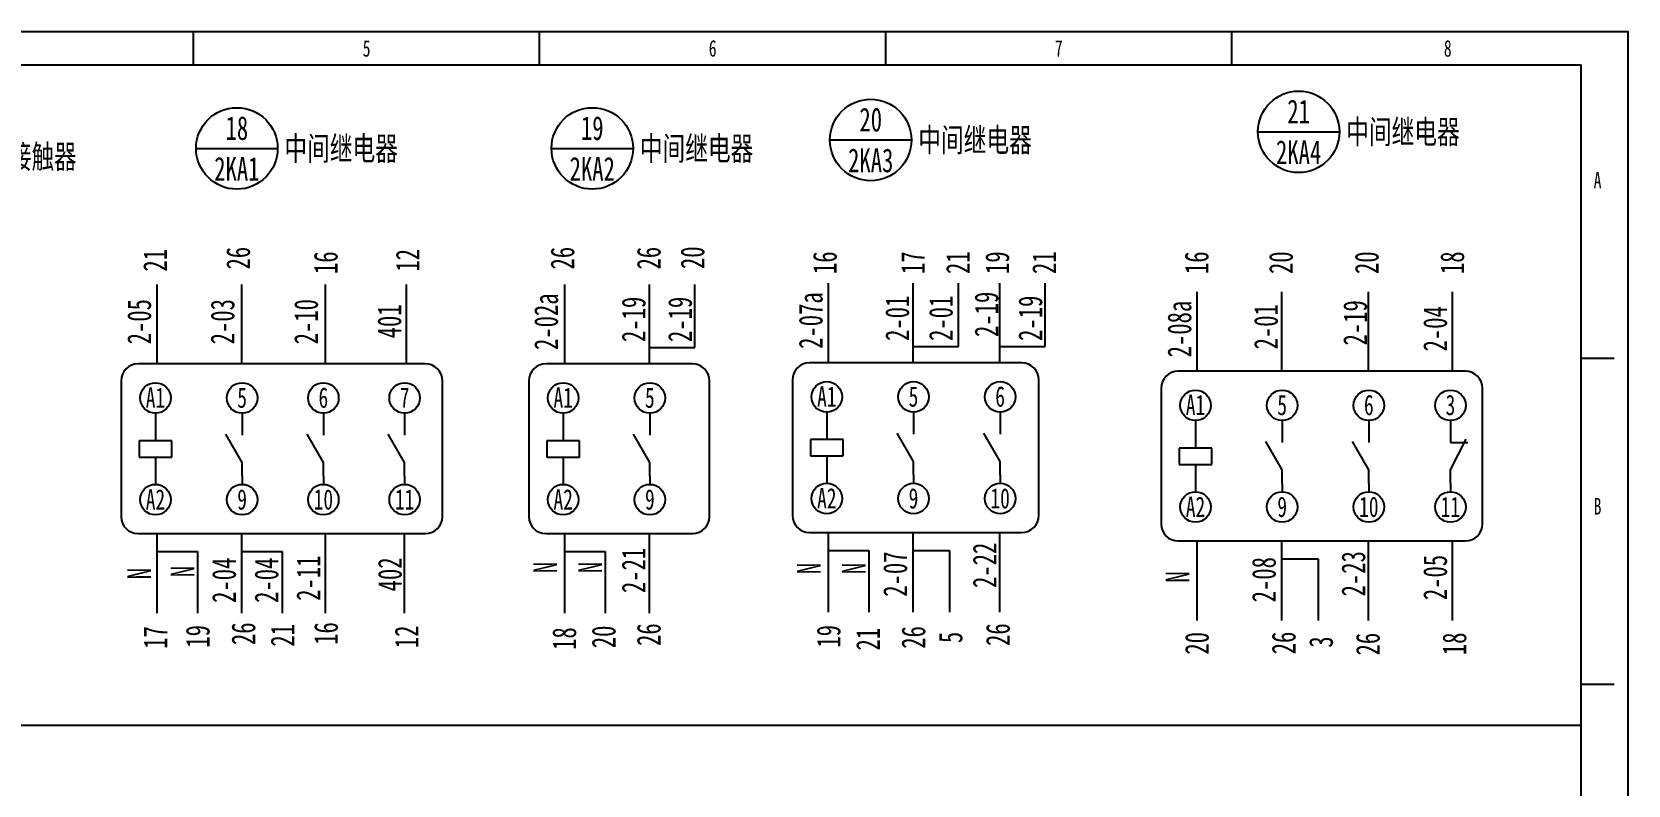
# Model space of a CAD drawing. Header units: millimetres. Extents: x 401220 to 2750366, y -101310 to 943175.
# Drawn here: x 1274219 to 1310066, y 256810 to 273735 of the extents above; entities that cross this region are included whole.
import ezdxf
from ezdxf.enums import TextEntityAlignment as Align

# ---------------------------------------------------------------- set-up
doc = ezdxf.new("R2010")
doc.units = ezdxf.units.MM
doc.styles.add('IDQSTYLE', font='NSimSun.ttf', dxfattribs={"width": 0.7})

msp = doc.modelspace()

# ---------------------------------------------------------------- linework, layer by layer
at = {"ltscale": 4}
for p, q in [((1277848.96884, 272994.34686), (1277848.96884, 273734.61471)), ((1285621.78127, 272994.34686), (1285621.78127, 273734.61471)), ((1293394.5937, 272994.34686), (1293394.5937, 273734.61471)), ((1301167.40613, 272994.34686), (1301167.40613, 273734.61471)), ((1309010.70269, 266405.96299), (1309750.97054, 266405.96299)), ((1309010.70269, 259077.31128), (1309750.97054, 259077.31128))]:
    msp.add_line(p, q, dxfattribs=at)
for p, q in [((1249570.73696, 272994.34686), (1309010.70269, 272994.34686)), ((1309010.70269, 230502.97226), (1309010.70269, 272994.34686)), ((1301751.95641, 271489.32876), (1303582.73073, 271489.32876)), ((1277905.83923, 271116.18614), (1279736.61355, 271116.18614)), ((1285887.80048, 271116.18614), (1287718.57479, 271116.18614)), ((1292141.99342, 271306.42465), (1293972.76774, 271306.42465)), ((1277028.86018, 266274.76427), (1277028.86018, 268062.19504)), ((1278933.14028, 266274.76427), (1278933.14028, 268062.19504)), ((1280809.27261, 266274.76427), (1280809.27261, 268062.19504)), ((1282634.24244, 266274.76427), (1282634.24244, 268062.19504)), ((1286186.02236, 266274.76427), (1286186.02236, 268062.19504)), ((1288090.30247, 266274.76427), (1288090.30247, 268062.19504)), ((1289107.29277, 266642.32632), (1289107.29277, 268062.19504)), ((1292106.74075, 266299.6168), (1292106.74075, 268087.04756)), ((1294011.02085, 266299.6168), (1294011.02085, 268087.04756)), ((1295028.01116, 266667.17884), (1295028.01116, 268087.04756)), ((1295957.5587, 266299.6168), (1295957.5587, 268087.04756)), ((1296974.54901, 266667.17884), (1296974.54901, 268087.04756)), ((1300387.17605, 266109.37828), (1300387.17605, 267896.80905)), ((1302291.45616, 266109.37828), (1302291.45616, 267896.80905)), ((1304237.99401, 266109.37828), (1304237.99401, 267896.80905)), ((1306121.43694, 266109.37828), (1306121.43694, 267896.80905)), ((1288090.30247, 266642.32632), (1289107.29277, 266642.32632)), ((1294011.02085, 266667.17884), (1295028.01116, 266667.17884)), ((1295957.5587, 266667.17884), (1296974.54901, 266667.17884)), ((1283055.84019, 266274.76427), (1276602.42599, 266274.76427)), ((1289052.39622, 266274.76427), (1285759.58818, 266274.76427)), ((1296450.28831, 266299.6168), (1291680.30678, 266299.6168)), ((1306412.75239, 266109.37828), (1299960.74217, 266109.37828)), ((1276221.01468, 265893.35296), (1276221.01468, 262842.06243)), ((1283437.2515, 262842.06243), (1283437.2515, 265893.35296)), ((1285378.17686, 265893.35296), (1285378.17686, 262842.06243)), ((1289433.80754, 262842.06243), (1289433.80754, 265893.35296)), ((1291298.89524, 265918.20548), (1291298.89524, 262866.91495)), ((1296831.69963, 262866.91495), (1296831.69963, 265918.20548)), ((1299579.33055, 265727.96697), (1299579.33055, 262676.67644)), ((1306794.16371, 262676.67644), (1306794.16371, 265727.96697)), ((1276992.92425, 264975.32727), (1276992.92422, 264548.1466)), ((1276992.92425, 265165.15303), (1276992.92425, 264975.32727)), ((1278939.46211, 264975.32727), (1278939.46208, 264670.19822)), ((1278939.46211, 265165.15303), (1278939.46211, 264975.32727)), ((1280764.43194, 264975.32711), (1280764.43191, 264670.19806)), ((1280764.43194, 265165.15303), (1280764.43194, 264975.32727)), ((1282589.40177, 264975.32711), (1282589.40174, 264670.19806)), ((1282589.40177, 265165.15303), (1282589.40177, 264975.32727)), ((1286150.08644, 264975.32727), (1286150.0864, 264548.1466)), ((1286150.08644, 265165.15303), (1286150.08644, 264975.32727)), ((1288096.62429, 264975.32727), (1288096.62427, 264670.19822)), ((1288096.62429, 265165.15303), (1288096.62429, 264975.32727)), ((1292070.80482, 265000.17979), (1292070.80479, 264572.99912)), ((1292070.80482, 265190.00556), (1292070.80482, 265000.17979)), ((1294017.34267, 265000.17979), (1294017.34265, 264695.05074)), ((1294017.34267, 265190.00556), (1294017.34267, 265000.17979)), ((1295963.88053, 265000.17979), (1295963.8805, 264695.05074)), ((1295963.88053, 265190.00556), (1295963.88053, 265000.17979)), ((1300351.24013, 264999.76704), (1300351.24013, 264809.94128)), ((1302297.77798, 264999.76704), (1302297.77798, 264809.94128)), ((1304244.31583, 264999.76704), (1304244.31583, 264809.94128)), ((1306076.59627, 264999.76704), (1306076.59627, 264809.94128)), ((1278939.46203, 264059.94011), (1278573.30722, 264694.13897)), ((1280764.43186, 264059.93995), (1280398.27705, 264694.13881)), ((1282589.40169, 264059.93995), (1282223.24688, 264694.13881)), ((1288096.62422, 264059.94011), (1287730.4694, 264694.13897)), ((1291704.64992, 264572.99915), (1291704.64989, 264206.84429)), ((1292436.95965, 264572.99909), (1291704.64992, 264572.99915)), ((1292436.95962, 264206.84423), (1292436.95965, 264572.99909)), ((1294017.3426, 264084.79263), (1293651.18779, 264718.99149)), ((1295963.88045, 264084.79263), (1295597.72564, 264718.99149)), ((1300351.24013, 264809.94128), (1300351.24009, 264382.7606)), ((1302297.77798, 264809.94128), (1302297.77795, 264504.81223)), ((1304244.31583, 264809.94128), (1304244.31581, 264504.81223)), ((1306076.59619, 263894.55396), (1306429.9596, 264583.41381)), ((1306076.59627, 264809.94112), (1306076.59624, 264504.81206)), ((1276626.76935, 264548.14663), (1276626.76933, 264181.99176)), ((1277359.07908, 264548.14657), (1276626.76935, 264548.14663)), ((1277359.07905, 264181.9917), (1277359.07908, 264548.14657)), ((1285783.93154, 264548.14663), (1285783.93151, 264181.99176)), ((1286516.24127, 264548.14657), (1285783.93154, 264548.14663)), ((1286516.24124, 264181.9917), (1286516.24127, 264548.14657)), ((1291704.64989, 264206.84429), (1292436.95962, 264206.84423)), ((1292070.80476, 264206.84426), (1292070.80472, 263779.66358)), ((1299985.08523, 264382.76063), (1299985.0852, 264016.60577)), ((1300717.39496, 264382.76058), (1299985.08523, 264382.76063)), ((1300717.39493, 264016.60571), (1300717.39496, 264382.76058)), ((1302297.77791, 263894.55412), (1301931.62309, 264528.75298)), ((1304244.31576, 263894.55412), (1303878.16095, 264528.75298)), ((1306076.59624, 264504.81206), (1306468.85304, 264504.81203)), ((1276626.76933, 264181.99176), (1277359.07905, 264181.9917)), ((1276992.92419, 264181.99173), (1276992.92415, 263754.81106)), ((1278939.46201, 263754.81106), (1278939.46203, 264059.94011)), ((1280764.43184, 263754.8109), (1280764.43186, 264059.93995)), ((1282589.40167, 263754.8109), (1282589.40169, 264059.93995)), ((1285783.93151, 264181.99176), (1286516.24124, 264181.9917)), ((1286150.08637, 264181.99173), (1286150.08634, 263754.81106)), ((1288096.62419, 263754.81106), (1288096.62422, 264059.94011)), ((1294017.34258, 263779.66358), (1294017.3426, 264084.79263)), ((1295963.88043, 263779.66358), (1295963.88045, 264084.79263)), ((1299985.0852, 264016.60577), (1300717.39493, 264016.60571)), ((1300351.24006, 264016.60574), (1300351.24003, 263589.42507)), ((1302297.77788, 263589.42507), (1302297.77791, 263894.55412)), ((1304244.31573, 263589.42507), (1304244.31576, 263894.55412)), ((1306076.59617, 263589.42491), (1306076.59619, 263894.55396)), ((1276992.92425, 263754.81106), (1276992.92425, 263568.11851)), ((1278939.46211, 263754.81106), (1278939.46211, 263568.11851)), ((1280764.43194, 263754.81106), (1280764.43194, 263568.11851)), ((1282589.40177, 263754.81106), (1282589.40177, 263568.11851)), ((1286150.08644, 263754.81106), (1286150.08644, 263568.11851)), ((1288096.62429, 263754.81106), (1288096.62429, 263568.11851)), ((1292070.80482, 263779.66358), (1292070.80482, 263592.97103)), ((1294017.34267, 263779.66358), (1294017.34267, 263592.97103)), ((1295963.88053, 263779.66358), (1295963.88053, 263592.97103)), ((1300351.24013, 263589.42507), (1300351.24013, 263402.73252)), ((1302297.77798, 263589.42507), (1302297.77798, 263402.73252)), ((1304244.31583, 263589.42507), (1304244.31583, 263402.73252)), ((1306076.59627, 263589.42507), (1306076.59627, 263402.73252)), ((1276602.42599, 262460.65111), (1283055.84019, 262460.65111)), ((1277028.86018, 260673.22034), (1277028.86018, 262460.65111)), ((1278933.14028, 260673.22034), (1278933.14028, 262460.65111)), ((1280809.27261, 260673.22034), (1280809.27261, 262460.65111)), ((1282589.40177, 260673.22034), (1282589.40177, 262460.65111)), ((1285759.58818, 262460.65111), (1289052.39622, 262460.65111)), ((1286186.02236, 260673.22034), (1286186.02236, 262460.65111)), ((1288090.30247, 260673.22034), (1288090.30247, 262460.65111)), ((1291680.30656, 262485.50363), (1296450.28831, 262485.50363)), ((1292106.74075, 260698.07287), (1292106.74075, 262485.50363)), ((1294011.02085, 260698.07287), (1294011.02085, 262485.50363)), ((1295957.5587, 260698.07287), (1295957.5587, 262485.50363)), ((1277028.86018, 262056.89501), (1277937.43516, 262056.89501)), ((1277937.43516, 262056.89501), (1277937.43516, 260673.22034)), ((1278933.14028, 262056.89501), (1279841.71526, 262056.89501)), ((1279841.71526, 262056.89501), (1279841.71526, 260673.22034)), ((1286186.02236, 262056.89501), (1287094.59734, 262056.89501)), ((1287094.59734, 262056.89501), (1287094.59734, 260673.22034)), ((1292106.74075, 262081.74754), (1293015.31573, 262081.74754)), ((1293015.31573, 262081.74754), (1293015.31573, 260698.07287)), ((1294011.02085, 262081.74754), (1294828.69666, 262081.74754)), ((1294828.69666, 262081.74754), (1294828.69666, 260698.07287)), ((1299960.74187, 262295.26512), (1306412.75239, 262295.26512)), ((1300387.17605, 260507.83435), (1300387.17605, 262295.26512)), ((1302291.45616, 260507.83435), (1302291.45616, 262295.26512)), ((1304237.99401, 260507.83435), (1304237.99401, 262295.26512)), ((1306121.43694, 260507.83435), (1306121.43694, 262295.26512)), ((1302291.45616, 261891.50902), (1303109.13196, 261891.50902)), ((1303109.13196, 261891.50902), (1303109.13196, 260507.83435)), ((1309010.70269, 258148.82492), (1269452.43971, 258148.82492))]:
    msp.add_line(p, q)
msp.add_lwpolyline([(1247942.14769, 229762.70441), (1310066.2898, 229762.70441), (1310066.2898, 273734.61471), (1247942.14769, 273734.61471)], close=True, dxfattribs=at)
for centre, radius in [((1293057.38058, 271306.42465), 915.38716), ((1302667.34357, 271489.32876), 915.38716), ((1278821.22639, 271116.18614), 915.38716), ((1286803.18763, 271116.18614), 915.38716), ((1276992.92425, 265508.42322), 343.27018), ((1278939.46211, 265508.42322), 343.27018), ((1280764.43194, 265508.42322), 343.27018), ((1282589.40177, 265508.42322), 343.27018), ((1286150.08644, 265508.42322), 343.27018), ((1288096.62429, 265508.42322), 343.27018), ((1292070.80482, 265533.27574), 343.27018), ((1294017.34267, 265533.27574), 343.27018), ((1295963.88053, 265533.27574), 343.27018), ((1300351.24013, 265343.03723), 343.27018), ((1302297.77798, 265343.03723), 343.27018), ((1304244.31583, 265343.03723), 343.27018), ((1306076.59627, 265343.03723), 343.27018), ((1276992.92425, 263224.84832), 343.27018), ((1278939.46211, 263224.84832), 343.27018), ((1280764.43194, 263224.84832), 343.27018), ((1282589.40177, 263224.84832), 343.27018), ((1286150.08644, 263224.84832), 343.27018), ((1288096.62429, 263224.84832), 343.27018), ((1292070.80482, 263249.70085), 343.27018), ((1294017.34267, 263249.70085), 343.27018), ((1295963.88053, 263249.70085), 343.27018), ((1300351.24013, 263059.46233), 343.27018), ((1302297.77798, 263059.46233), 343.27018), ((1304244.31583, 263059.46233), 343.27018), ((1306076.59627, 263059.46233), 343.27018)]:
    msp.add_circle(centre, radius)
for centre, start, end in [((1276602.42599, 265893.35296), 90, 180), ((1283055.84019, 265893.35296), 0, 90), ((1285759.58818, 265893.35296), 90, 180), ((1289052.39622, 265893.35296), 0, 90), ((1291680.30656, 265918.20548), 90, 180), ((1296450.28831, 265918.20548), 0, 90), ((1299960.74187, 265727.96697), 90, 180), ((1306412.75239, 265727.96697), 0, 90), ((1276602.42599, 262842.06243), 180, 270), ((1283055.84019, 262842.06243), 270, 0), ((1285759.58818, 262842.06243), 180, 270), ((1289052.39622, 262842.06243), 270, 0), ((1291680.30656, 262866.91495), 180, 270), ((1296450.28831, 262866.91495), 270, 0), ((1299960.74187, 262676.67644), 180, 270), ((1306412.75239, 262676.67644), 270, 0)]:
    msp.add_arc(centre, 381.41132, start, end)

# ---------------------------------------------------------------- texts
at = {"style": 'IDQSTYLE', "width": 0.7}
for s, p in [('5', (1281735.37506, 273068.37365)), ('6', (1289508.18748, 273068.37365)), ('7', (1297280.99991, 273068.37365)), ('8', (1306016.16054, 273068.37365)), ('A', (1309380.83661, 270107.30224)), ('B', (1309380.83661, 262778.65053))]:
    msp.add_text(s, height=370.87419, dxfattribs=at).set_placement(p, align=Align.BOTTOM_CENTER)
for s, p in [('21', (1302667.34357, 271947.02234)), ('18', (1278821.22639, 271573.87972)), ('19', (1286803.18763, 271573.87972)), ('20', (1293057.38058, 271764.11823)), ('2KA3', (1293057.38058, 270848.73107)), ('2KA4', (1302667.34357, 271031.63518)), ('2KA1', (1278821.22639, 270658.49256)), ('2KA2', (1286803.18763, 270658.49256))]:
    msp.add_text(s, height=533.975843, dxfattribs=at).set_placement(p, align=Align.MIDDLE_CENTER)
for s, height, p in [('中间继电器', 533.975843, (1303735.29526, 271489.32876)), ('中间继电器', 533.975843, (1279889.17807, 271116.18614)), ('中间继电器', 533.975843, (1287871.13932, 271116.18614)), ('中间继电器', 533.975843, (1294125.33227, 271306.42465)), ('旁路交流接触器', 530.180864, (1271679.38342, 270932.31058))]:
    msp.add_text(s, height=height, dxfattribs=at).set_placement(p, align=Align.MIDDLE_LEFT)
for s, height, p in [('26', 533.975843, (1279117.19142, 268650.54828)), ('26', 533.975843, (1286399.29932, 268650.54828)), ('26', 533.975843, (1288338.06109, 268650.54828)), ('20', 533.975843, (1289321.25168, 268660.31119)), ('21', 533.975843, (1277251.53417, 268602.58818)), ('16', 533.975843, (1281083.37037, 268548.44647)), ('12', 533.975843, (1282922.93311, 268602.58818)), ('16', 533.975843, (1292291.22023, 268548.44647)), ('17', 533.975843, (1294271.28112, 268548.44647)), ('21', 533.975843, (1295281.49888, 268548.44647)), ('19', 533.975843, (1296164.09239, 268548.44647)), ('21', 533.975843, (1297218.12275, 268548.44647)), ('16', 533.975843, (1300642.18551, 268548.44647)), ('20', 533.975843, (1302535.7046, 268548.44647)), ('20', 533.975843, (1304462.21675, 268548.44647)), ('18', 533.975843, (1306383.34081, 268548.44647)), ('2-02a', 533.975843, (1286033.04414, 267222.71881)), ('2-07a', 533.975843, (1291975.35767, 267247.57134)), ('2-01', 533.975843, (1293917.85513, 267299.37526)), ('2-01', 533.975843, (1294898.25975, 267299.37526)), ('2-19', 533.975843, (1295921.98211, 267387.55836)), ('2-05', 533.975843, (1276894.4045, 267222.71881)), ('2-03', 533.975843, (1278765.53013, 267222.71881)), ('2-10', 533.975843, (1280641.88862, 267222.71881)), ('401', 533.975843, (1282512.14018, 267230.34306)), ('2-19', 533.975843, (1287997.13675, 267274.52274)), ('2-19', 533.975843, (1289040.30786, 267274.52274)), ('2-19', 533.975843, (1296907.5641, 267299.37526)), ('2-08a', 533.975843, (1300255.79297, 267057.33282)), ('2-01', 533.975843, (1302198.29044, 267109.13675)), ('2-19', 533.975843, (1304202.41742, 267197.31985)), ('2-04', 533.975843, (1305998.84872, 267063.15744)), ('2-21', 533.975843, (1287997.13675, 261633.56815)), ('2-22', 533.975843, (1295881.65857, 261748.41579)), ('N', 533.97584, (1277865.60879, 261608.43652)), ('2-04', 533.975843, (1278798.64818, 261412.53276)), ('2-04', 533.975843, (1279751.6851, 261412.53276)), ('2-11', 533.975843, (1280693.81353, 261458.87261)), ('402', 533.975843, (1282523.07346, 261544.63119)), ('N', 533.97584, (1286012.46496, 261698.93472)), ('N', 533.97584, (1287022.77097, 261698.93472)), ('N', 533.97584, (1291933.18334, 261677.33528)), ('N', 533.97584, (1292943.48936, 261677.33528)), ('2-07', 533.975843, (1293871.98489, 261551.50333)), ('2-08', 533.975843, (1302152.42019, 261425.30342)), ('2-23', 533.975843, (1304162.09388, 261558.17728)), ('2-05', 533.975843, (1305998.84872, 261474.63174)), ('N', 533.97584, (1276894.4045, 261561.63056)), ('N', 533.97584, (1300213.61865, 261487.09676)), ('17', 533.975843, (1277258.31217, 260127.0456)), ('19', 533.975843, (1278208.01856, 260152.13962)), ('26', 533.975843, (1279234.32838, 260211.12927)), ('21', 533.975843, (1280113.88837, 260175.27858)), ('16', 533.975843, (1281088.94626, 260216.59951)), ('12', 533.975843, (1282900.69488, 260140.21812)), ('18', 533.975843, (1286440.48691, 260102.13247)), ('20', 533.975843, (1287325.70543, 260139.87562)), ('26', 533.975843, (1288338.06109, 260190.85012)), ('19', 533.975843, (1292376.5053, 260152.76015)), ('21', 533.975843, (1293263.01348, 260088.33095)), ('26', 533.975843, (1294281.47951, 260128.17938)), ('26', 533.975843, (1296179.15884, 260190.85012)), ('5', 533.97584, (1295115.86905, 260128.17938)), ('20', 533.975843, (1300648.45477, 259995.73404)), ('26', 533.975843, (1302597.76162, 260003.33839)), ('3', 533.97584, (1303436.42697, 260024.37569)), ('26', 533.975843, (1304487.79938, 259977.63934)), ('18', 533.975843, (1306432.09056, 259984.27344))]:
    msp.add_text(s, height=height, rotation=89.999998466, dxfattribs=at).set_placement(p, align=Align.CENTER)
for s, height, p in [('A1', 457.693579, (1276992.92425, 265288.1355)), ('5', 457.69358, (1278939.46211, 265288.1355)), ('6', 457.69358, (1280764.43194, 265288.1355)), ('7', 457.69358, (1282589.40177, 265288.1355)), ('A1', 457.693579, (1286150.08644, 265288.1355)), ('5', 457.69358, (1288096.62429, 265288.1355)), ('A1', 457.693579, (1292070.80482, 265312.98803)), ('5', 457.69358, (1294017.34267, 265312.98803)), ('6', 457.69358, (1295963.88053, 265312.98803)), ('A1', 457.693579, (1300351.24013, 265122.74951)), ('5', 457.69358, (1302297.77798, 265122.74951)), ('6', 457.69358, (1304244.31583, 265122.74951)), ('3', 457.69358, (1306076.59627, 265122.74951)), ('A2', 457.693579, (1292070.80482, 263025.2981)), ('A2', 457.693579, (1276992.92425, 263000.44558)), ('9', 457.69358, (1278939.46211, 263000.44558)), ('10', 457.693579, (1280764.43194, 263000.44558)), ('11', 457.693579, (1282589.40177, 263000.44558)), ('A2', 457.693579, (1286150.08644, 263000.44558)), ('9', 457.69358, (1288096.62429, 263000.44558)), ('9', 457.69358, (1294017.34267, 263025.2981)), ('10', 457.693579, (1295963.88053, 263025.2981)), ('A2', 457.693579, (1300351.24013, 262835.05959)), ('9', 457.69358, (1302297.77798, 262835.05959)), ('10', 457.693579, (1304244.31583, 262835.05959)), ('11', 457.693579, (1306076.59627, 262835.05959))]:
    msp.add_text(s, height=height, dxfattribs=at).set_placement(p, align=Align.CENTER)

doc.saveas('drawing.dxf')
